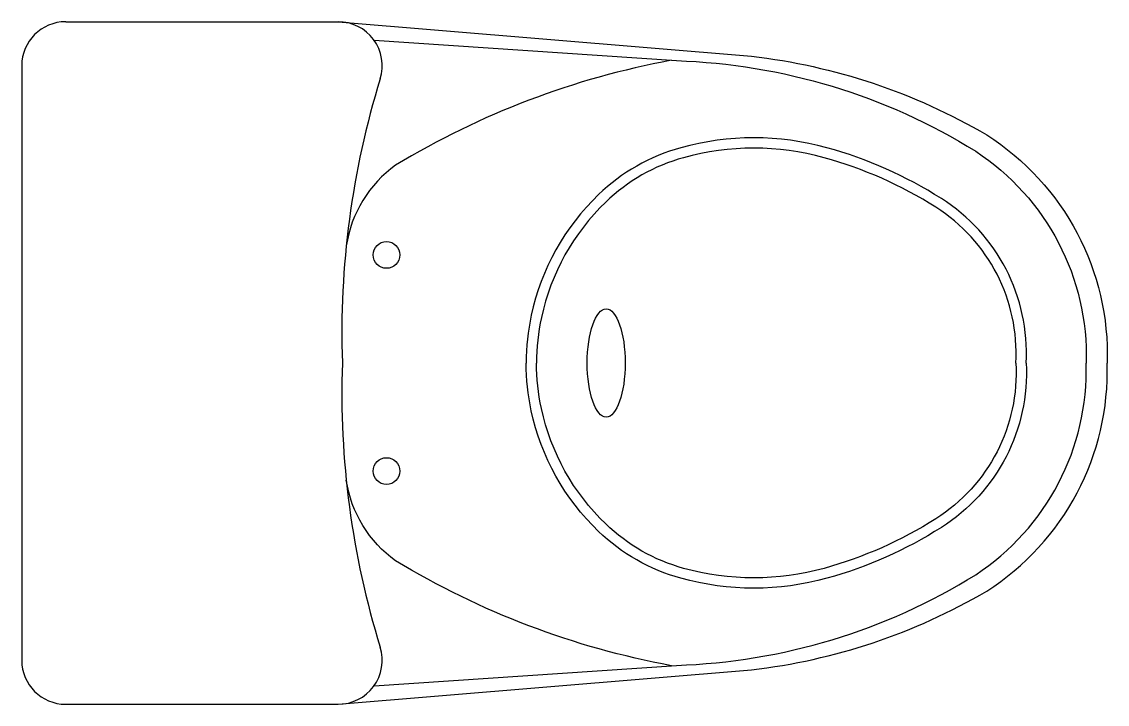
# Model space of a CAD drawing. Header units: millimetres. Extents: x 41.776 to 42.46, y -6.587 to -6.157.
import ezdxf

# ---------------------------------------------------------------- set-up
doc = ezdxf.new("R2010")
doc.units = ezdxf.units.MM
doc.header["$LTSCALE"] = 10

msp = doc.modelspace()

# ---------------------------------------------------------------- linework, layer by layer
for p, q in [((41.80376, -6.15747), (41.97525, -6.15747)), ((41.77601, -6.18523), (41.77601, -6.55971)), ((41.80376, -6.58747), (41.97525, -6.58747))]:
    msp.add_line(p, q)
for points in [[(41.97525, -6.15747), (42.23549, -6.17922, -0.104105), (42.38366, -6.22874, -0.264281), (42.45951, -6.37247, 11.190841)], [(41.99785, -6.16911), (42.18828, -6.18201, -0.13201), (42.37674, -6.23911, -0.260419), (42.44628, -6.37247)], [(42.18511, -6.18176, 0.090279), (42.01146, -6.24785, 0.201325), (41.98038, -6.29864, 2.470249)], [(42.40854, -6.37247, 0.270913), (42.3551, -6.26885, 0.074084), (42.28299, -6.23685, 0.135683), (42.19104, -6.23685, 0.124831), (42.13926, -6.26637, 0.149246), (42.09689, -6.34242, 0.050893), (42.09358, -6.37247, 0.050893)], [(42.40202, -6.37247, 0.271763), (42.35161, -6.27434, 0.074084), (42.28125, -6.24312, 0.135683), (42.19277, -6.24312, 0.124831), (42.14377, -6.27106, 0.149264), (42.10328, -6.34379, 0.050799), (42.10011, -6.37247, 0.050799)], [(41.97525, -6.58747), (42.23549, -6.56572, 0.104105), (42.38366, -6.5162, 0.264281), (42.45951, -6.37247, -11.190841)], [(41.99785, -6.57583), (42.18828, -6.56293, 0.13201), (42.37674, -6.50583, 0.260419), (42.44628, -6.37247)], [(42.40854, -6.37247, -0.270913), (42.3551, -6.47609, -0.074084), (42.28299, -6.50809, -0.135683), (42.19104, -6.50809, -0.124831), (42.13926, -6.47857, -0.149246), (42.09689, -6.40252, -0.050893), (42.09358, -6.37247, -0.050893)], [(42.40202, -6.37247, -0.271763), (42.35161, -6.4706, -0.074084), (42.28125, -6.50182, -0.135683), (42.19277, -6.50182, -0.124831), (42.14377, -6.47388, -0.149264), (42.10328, -6.40115, -0.050799), (42.10011, -6.37247, -0.050799)], [(42.18511, -6.56317, -0.090279), (42.01146, -6.49708, -0.201325), (41.98038, -6.4463, -2.470249)]]:
    msp.add_lwpolyline(points, format="xyb")
for centre in [(42.00572, -6.30439), (42.00572, -6.44055)]:
    msp.add_circle(centre, 0.00843)
for centre, radius, start, end in [((41.80376, -6.18523), 0.02776, 90, 180), ((41.97525, -6.18523), 0.02776, 342.82013, 90), ((42.51894, -6.35332), 0.54133, 162.82013, 182.0272), ((42.51894, -6.39162), 0.54133, 177.9728, 197.17987), ((41.97525, -6.55971), 0.02776, 270, 17.17987), ((41.80376, -6.55971), 0.02776, 180, 270)]:
    msp.add_arc(centre, radius, start, end)
msp.add_ellipse((42.14406, -6.37247), major_axis=(0, 0.03411), ratio=0.350461)

doc.saveas('drawing.dxf')
